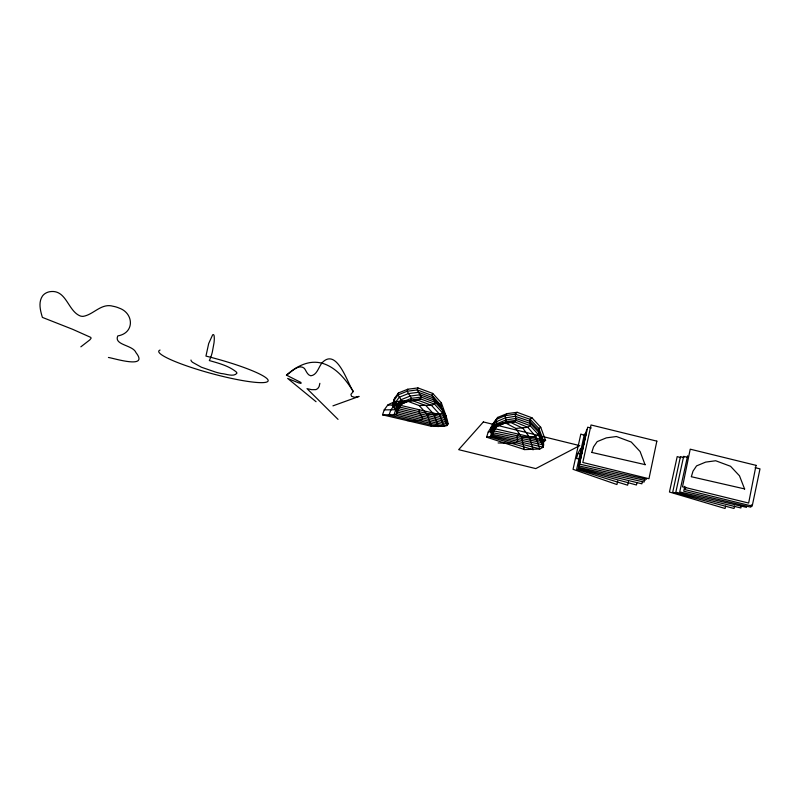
<?xml version="1.0" encoding="UTF-8"?>
<svg xmlns="http://www.w3.org/2000/svg" width="800" height="800" viewBox="0 0 800 800"><rect width="100%" height="100%" fill="white"/><g stroke="black" fill="none" stroke-linecap="round" stroke-linejoin="round"><path stroke-width="1.2" d="M734.55 506.1L734.05 508.48L672.71 492.25L680.45 456.61L684.04 457.57M741.4 505.56L740.89 507.97L675.83 492.19L683.65 456.35L687.25 457.21M432.72 393.43L431.86 395.38C438.43 404.13 446.59 412.16 448.04 423.96L445.06 417.74L446.07 416.04L441.38 402.89L432.72 393.43L417.93 387.92L407.73 389.24L398.43 392.97L394.63 398.18L392.41 405.39L397.16 412.03L448.04 423.96L447.15 425.51L443.83 426.39L431.34 426.28L382.52 414.83L384.21 409.9L387.7 405.11C397.7 398.56 409.94 402.45 420.56 398.92L434.53 404.13L442.72 413.08L447.15 425.51L396.83 413.71L394.06 414.72L382.52 414.83M642.39 481.42L641.88 483.81L578.59 468.33L587.67 427.2L591.31 428M644.61 479.62L644.1 482.05L578.64 467.33L586.56 431.25M725.6 506.08L725.09 508.49L669.45 492.02L677.2 456.59L680.73 457.67M751.31 504.78L750.81 507.16L683.73 491.19L684.8 486.33M628.4 481.6L627.64 485.2L576.67 469.35L584.46 433.87M636.98 482.57L636.46 485L578.21 468.98L586.04 433.32M394.63 398.18L392.41 405.39L445.06 417.74M617.71 481.01L616.95 484.55L573.05 469.32L580.82 434.06L584.25 435.34M586.68 429.43L578.68 465.87L645.06 480.4M687.62 455.8L679.72 491.93L746.56 507.36M685.73 487.27L685.21 489.66L752.19 506.13L760 468.87L755.15 467.69M398.43 392.97L397.98 394.93L394.22 400.08L398.91 406.9L396.83 413.71L398.91 406.9L402.54 401.91L411.41 398.34L421.16 397.08L435.28 402.34L443.56 411.39L442.72 413.08L439.45 414.09L427.06 414.21L419.13 405.53L405.58 400.47M319.87 383.32L319.11 386.59L317.71 388.61L315.9 389.63L311.79 389.69L307.01 388.64L338.04 419.37M491.95 436.33L493.86 430.25L497.42 425.24L506.23 421.65L515.94 420.36L530.1 425.62L538.48 434.68L543.11 447.28L539.74 449L524.31 449.63L521.57 437.41L515.84 428.44L505.52 422.92L498.1 423.9L491.19 427.18L488.21 432.03L486.66 437.07L491.95 436.33L493.86 430.25L492.3 424.74L497.79 417.37L507.01 413.63L517.16 412.29L531.97 417.81L540.73 427.29L545.57 440.48L543.77 441.42L543.11 447.28M407.73 389.24L407.17 391.24L411.41 398.34L410.93 400.18L399.33 404.82L387.7 405.11M580.6 448.58L577.9 453.52L576.46 458.6L579.5 458.83M691.38 476.58L693 471.16L696.56 465.89L705.63 462.11L715.69 460.75L730.55 466.28L739.49 475.81L744.63 489.07M591.84 452.29L593.53 446.88L597.18 441.63L606.32 437.87L616.43 436.52L631.26 442.04L640.11 451.55L645.1 464.78M490.32 436.91L491.92 431.84L495.13 426.96L505.42 422.9L514.6 421.82L527.85 427.33L535.58 436.46L539.74 449M492.18 435.4L490.82 432.2L492.54 426.95L496.18 421.79L505.21 417.9L515.18 416.32L529.81 421.25L538.52 430.24L543.37 442.98M490.82 432.2C489.71 426.27 494.91 421.9 497.79 417.37M494.07 422.6L492.3 427.99L490.55 430.05M491.66 434.04L493.37 428.84L496.97 423.75L505.92 419.96L515.8 418.47L530.28 423.46L538.89 432.43L543.68 445.07M417.93 387.92L417.25 389.93L421.16 397.08L420.56 398.92L410.93 400.18L399.33 404.82L395.78 409.7L384.21 409.9M419.43 409.8L418.73 411.56L422.6 418L421.99 419.61L418.95 420.56L406.93 420.55M441.38 402.89L440.43 404.73L441.2 406.94M507.01 413.63L505.14 415.68L495.98 419.53L497.42 425.24L497.04 426.3L493.61 431.22L488.21 432.03M517.16 412.29L515.26 414.16L505.14 415.68L506.23 421.65L505.42 422.9L495.13 426.96L491.19 427.18M316.05 401.71L287.65 378.42L298.84 382.96L301.08 383.3L300.94 382.47L286.44 375.11C293.19 369.2 301.07 364.09 310.06 362.59A28.81 28.39 -9.7 0 1 323.06 363.5C336.68 367.92 346.01 379.83 353.3 391.53L350.93 394.34L351.54 396.31L354.56 397.29L359.1 396.41L332.94 405.86M518.94 434.24L517.07 435.72L517.64 441.34L515.96 442.7L511.9 443.39L498.11 442.95M286.44 375.11C291.3 372.25 298.54 363.39 304.43 368.41C306.29 371.01 307.3 375 310.82 375.8C317.25 375.02 318.58 366.81 322.25 362.61C337.04 347.22 347.6 383.64 353.3 391.53M531.97 417.81L530.07 419.29L530.1 425.62L527.85 427.33L515.84 428.44M80.85 346.83L89.78 339.92L91.08 338.33L90.82 337.42L72.7 329.33L42.4 317.4C40.36 310.69 38.2 302.53 42.37 296.17A10.12 9.63 -22.7 0 1 44.88 293.7L45.83 293.11A12.15 11.58 -22.8 0 1 49.89 291.69C66.6 289.09 67.76 311.38 80.56 316.07A9.9 9.47 -21.8 0 0 83.14 316.36C93.67 314.67 101.3 302.77 113.13 306.28A25.97 24.94 -22.6 0 1 119.04 308.05C133.8 313 134.98 333.01 117.79 335.91C113.57 345.21 132.98 344.87 136 352.66C149.41 369.63 113.52 358.13 108.43 357.47M540.73 427.29L538.87 428.48L538.48 434.68L535.58 436.46L521.57 437.41M395.78 409.7L398.57 408.64L402.15 403.7L402.54 401.91L397.98 394.93L407.17 391.24L417.25 389.93L431.86 395.38L440.43 404.73L445.78 419.79L393.74 407.59L395.53 402.34L399.24 397.24L408.33 393.6L418.29 392.31L432.74 397.69L435.28 402.34L434.53 404.13L431.36 405.24L419.13 405.53M498.1 423.9L514.6 421.82L515.94 420.36L515.26 414.16L530.07 419.29L538.87 428.48L543.77 441.42M505.52 422.92L511.11 422.68L522.91 428.26L529.63 437.36L533.08 449.75M396.22 401.69L402.88 401.79L417.54 400.09L431.36 405.24L439.45 414.09L443.83 426.39L394.06 414.72L397.5 404.7L401.17 399.66L410.15 396.06L420 394.77L434.29 400.1L442.66 409.25L447.19 421.96L395.73 409.89M577.9 453.52L579.96 453.66M490.79 432.34L543.4 442.84M491.63 434.18L543.71 444.93M490.52 430.2L543.8 441.27M492.14 435.53L543.14 447.15M579.57 464.11L646.48 479.25M492.27 428.13L545.6 440.34M591.81 452.43L645.13 464.63M691.35 476.73L744.66 488.92M392.79 403.55L446.07 416.04M491.92 436.47L539.77 448.86M490.29 437.05L533.11 449.62M486.63 437.2L524.34 449.49M427.06 414.21L431.34 426.28M190.98 360.02L191.03 360.4A52.54 7.22 15 0 0 192.54 362.31L201.47 367.25L216.06 372.25A15.48 2.07 15.1 0 0 221.27 373.52C225.91 373.76 233.67 377.37 236.95 373.18A53.13 7.18 15.4 0 0 236.08 371.79C228.43 365.7 218.58 363.2 209.33 360.57L210.67 357.51A10.97 1.98 -76.4 0 0 212.31 352.16L214 342.93A19.9 3.62 -76.3 0 0 214.3 338.35L214.17 336.14A15.24 2.76 -76.4 0 0 213.42 334.63A15.44 2.8 -76.4 0 0 212.61 334.92L208.69 343.52L205.95 356.09A56.66 7.74 15.2 0 1 268.14 380.43A56.66 7.74 15.2 0 1 207.81 372.5A56.66 7.74 15.2 0 1 160.06 350.06M756.04 465.35L748.65 503.05L682.5 486.8L690.22 449.18L756.04 465.35M656.85 441.14L648.96 478.72L582.81 462.47L591.03 424.97L656.85 441.14M390.77 410.07L389.06 415.05L438.33 426.6L434.01 414.42L426 405.66L412.32 400.56L402.88 401.79L394.28 405.24L390.77 410.07M483.36 421.95L458.67 449.66L535.77 468.6L579.73 445.62L483.36 421.95"/></g></svg>
